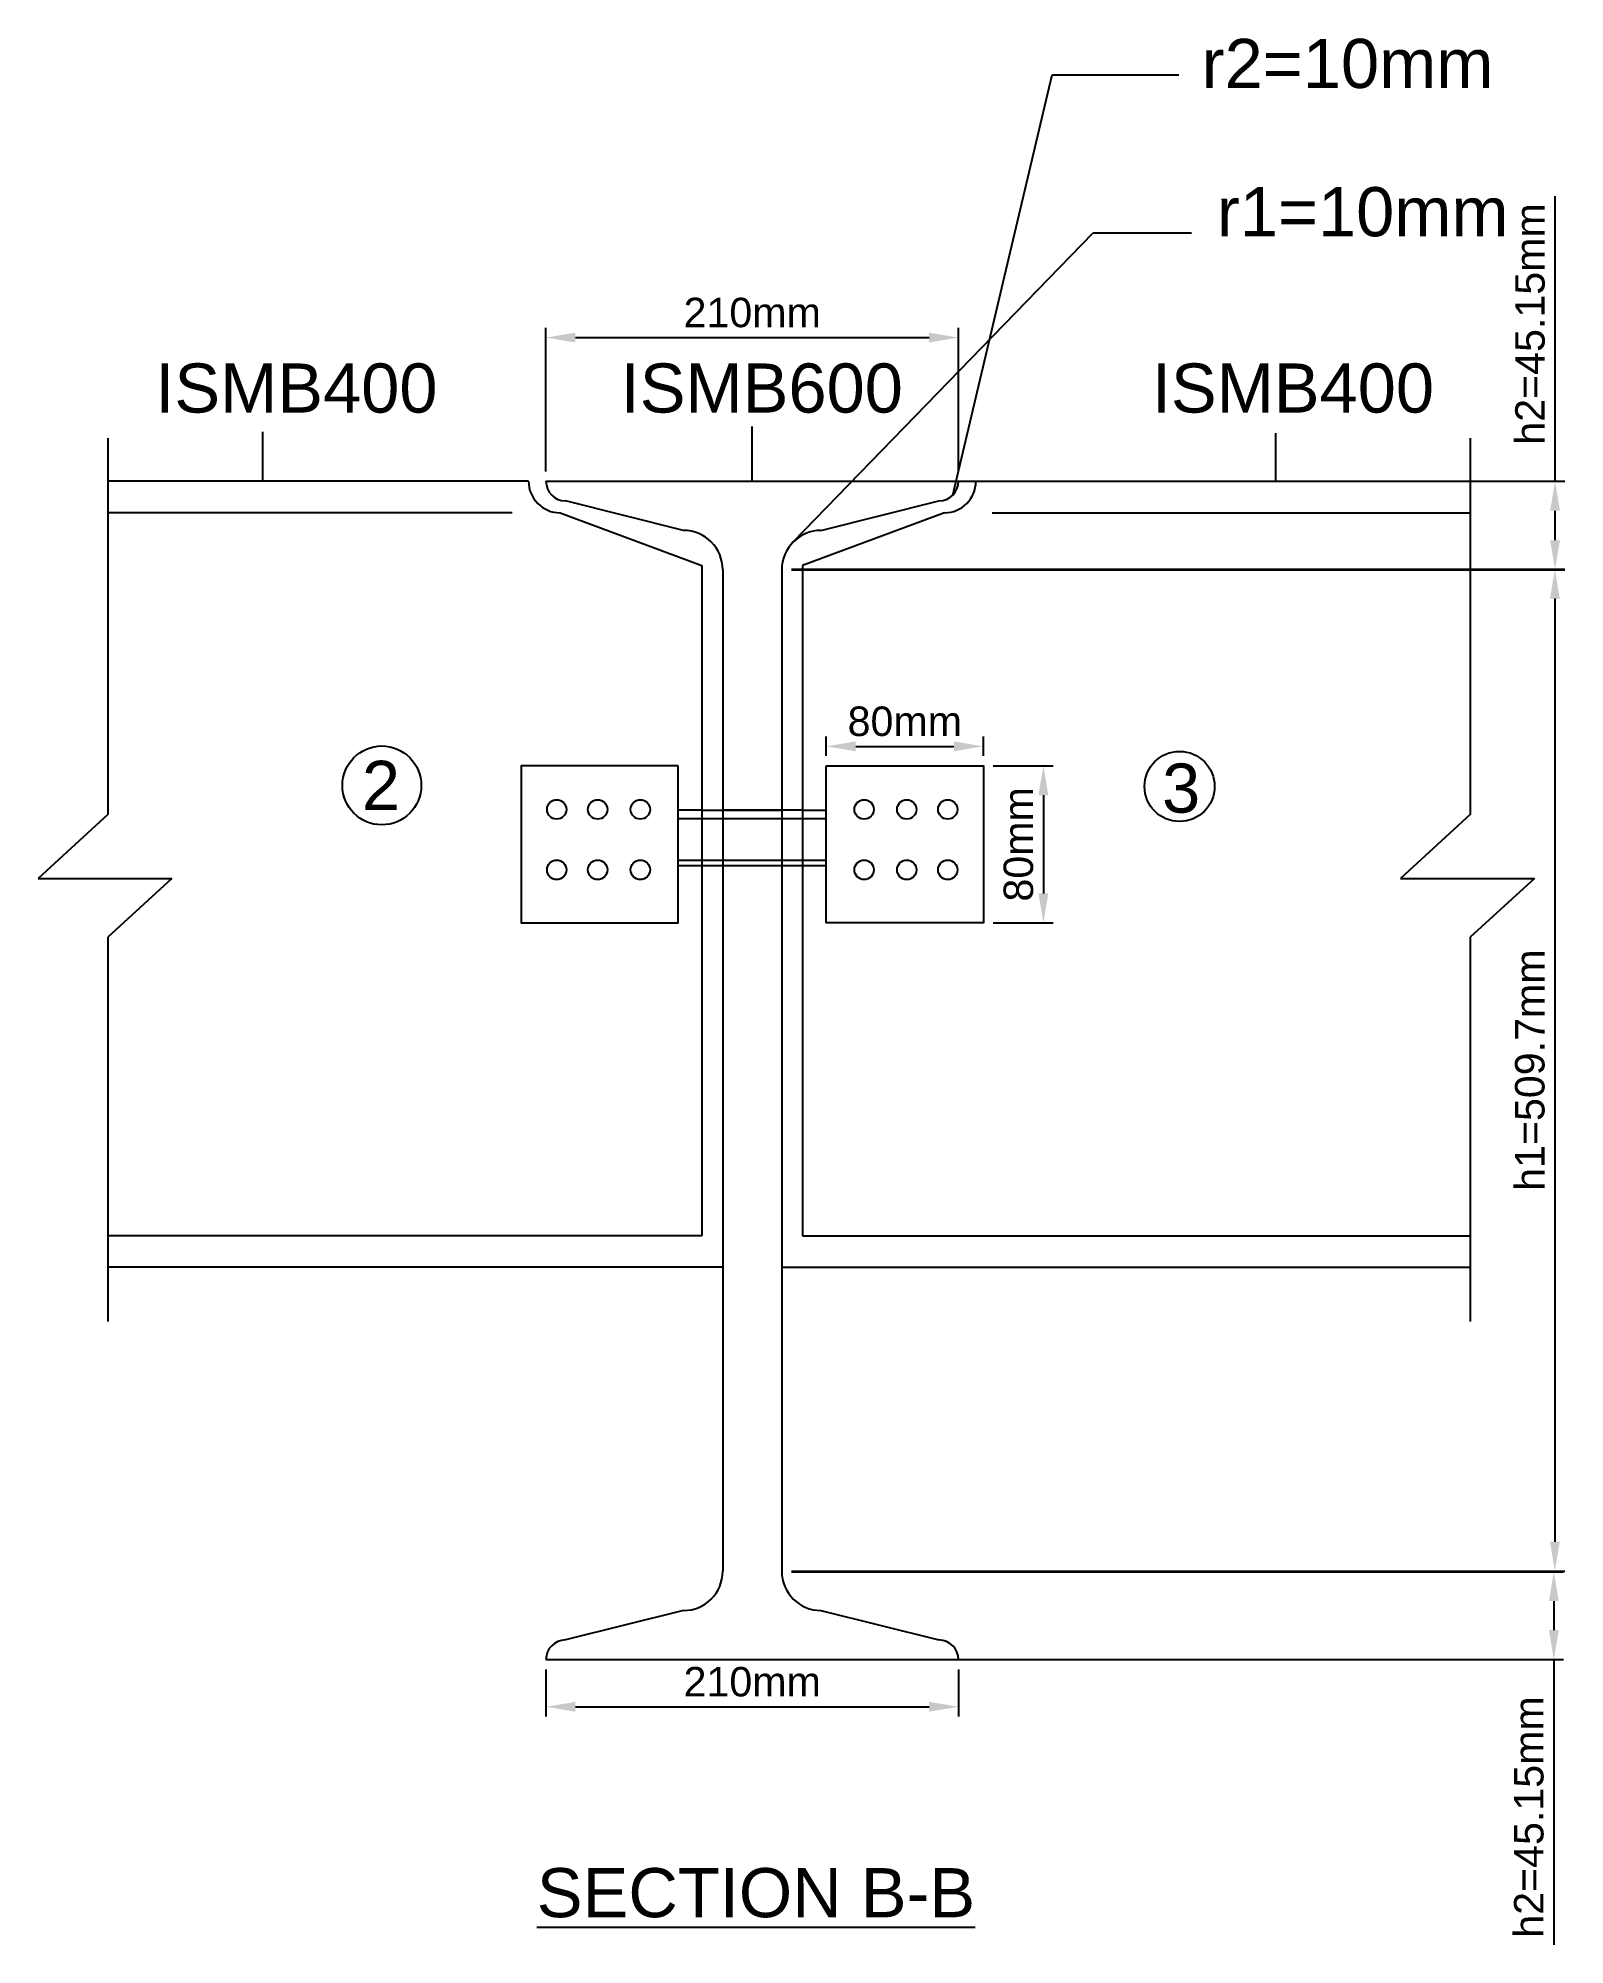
# Model space of a CAD drawing. Header units: millimetres. Extents: x 4190 to 13589, y 3809 to 5942.
# Drawn here: x 12812 to 13589, y 3809 to 4780 of the extents above.
import ezdxf

# ---------------------------------------------------------------- set-up
doc = ezdxf.new("R2010")
doc.units = ezdxf.units.MM
doc.styles.get("Standard").update_dxf_attribs({"font": 'arial.ttf'})
doc.dimstyles.new('ISO-25', dxfattribs={"dimtxt": 2.5, "dimasz": 2.5, "dimexe": 1.25, "dimexo": 0.625, "dimtad": 1, "dimtxsty": 'Standard', "dimcen": 2.5, "dimadec": 0, "dimazin": 0, "dimtfac": 1, "dimtmove": 0, "dimatfit": 3, "dimfxl": 1, "dimarcsym": 0})

# ---------------------------------------------------------------- blocks, each defined once
blk = doc.blocks.new('*D7')
at = {"color": 0, "lineweight": -2, "transparency": 16777216}
for p, q in [((13584.33, 4554.18), (13584.33, 4699.34)), ((13195.71, 4554.18), (13589.33, 4554.18)), ((13584.33, 4524.18), (13584.33, 4539.18)), ((13195.71, 4509.18), (13589.33, 4509.18))]:
    blk.add_line(p, q, dxfattribs=at)
at = {"color": 0, "transparency": 16777216}
for points in [[(13581.83, 4539.18), (13586.83, 4539.18), (13584.33, 4554.18)], [(13581.83, 4524.18), (13586.83, 4524.18), (13584.33, 4509.18)]]:
    blk.add_solid(points, dxfattribs=at)
at = {"layer": 'Defpoints', "color": 0, "transparency": 16777216}
for p in [(13190.71, 4554.18), (13584.33, 4554.18), (13190.71, 4509.18)]:
    blk.add_point(p, dxfattribs=at)
at = {"color": 0, "transparency": 16777216, "insert": (13571.67, 4634.26), "char_height": 15, "attachment_point": 5, "rotation": 90}
blk.add_mtext('h2=45.15mm', dxfattribs=at)
blk = doc.blocks.new('*D8')
at = {"color": 0, "lineweight": -2, "transparency": 16777216}
for p, q in [((13195.72, 4509.5), (13589.24, 4509.5)), ((13584.24, 4494.5), (13584.24, 4014.48)), ((13195.71, 3999.48), (13589.24, 3999.48))]:
    blk.add_line(p, q, dxfattribs=at)
at = {"color": 0, "transparency": 16777216}
for points in [[(13581.74, 4494.5), (13586.74, 4494.5), (13584.24, 4509.5)], [(13581.74, 4014.48), (13586.74, 4014.48), (13584.24, 3999.48)]]:
    blk.add_solid(points, dxfattribs=at)
at = {"layer": 'Defpoints', "color": 0, "transparency": 16777216}
for p in [(13190.72, 4509.5), (13190.71, 3999.48), (13584.24, 3999.48)]:
    blk.add_point(p, dxfattribs=at)
at = {"color": 0, "transparency": 16777216, "insert": (13571.58, 4254.49), "char_height": 15, "attachment_point": 5, "rotation": 90}
blk.add_mtext('h1=509.7mm', dxfattribs=at)
blk = doc.blocks.new('*D9')
at = {"color": 0, "lineweight": -2, "transparency": 16777216}
for p, q in [((13195.71, 3999.24), (13588.71, 3999.24)), ((13583.71, 3984.24), (13583.71, 3969.48)), ((13195.71, 3954.48), (13588.71, 3954.48)), ((13583.71, 3954.48), (13583.71, 3809.31))]:
    blk.add_line(p, q, dxfattribs=at)
at = {"color": 0, "transparency": 16777216}
for points in [[(13581.21, 3984.24), (13586.21, 3984.24), (13583.71, 3999.24)], [(13581.21, 3969.48), (13586.21, 3969.48), (13583.71, 3954.48)]]:
    blk.add_solid(points, dxfattribs=at)
at = {"layer": 'Defpoints', "color": 0, "transparency": 16777216}
for p in [(13190.71, 3999.24), (13190.71, 3954.48), (13583.71, 3954.48)]:
    blk.add_point(p, dxfattribs=at)
at = {"color": 0, "transparency": 16777216, "insert": (13571.05, 3874.39), "char_height": 15, "width": 85.764, "attachment_point": 5, "rotation": 90}
blk.add_mtext('h2=45.15mm', dxfattribs=at)
blk = doc.blocks.new('*D10')
at = {"color": 0, "lineweight": -2, "transparency": 16777216}
for p, q in [((13070.71, 4559.18), (13070.71, 4632.34)), ((13280.71, 4559.18), (13280.71, 4632.34)), ((13085.71, 4627.34), (13265.71, 4627.34))]:
    blk.add_line(p, q, dxfattribs=at)
at = {"color": 0, "transparency": 16777216}
for points in [[(13085.71, 4629.84), (13085.71, 4624.84), (13070.71, 4627.34)], [(13265.71, 4629.84), (13265.71, 4624.84), (13280.71, 4627.34)]]:
    blk.add_solid(points, dxfattribs=at)
at = {"layer": 'Defpoints', "color": 0, "transparency": 16777216}
for p in [(13280.71, 4627.34), (13070.71, 4554.18), (13280.71, 4554.18)]:
    blk.add_point(p, dxfattribs=at)
at = {"color": 0, "transparency": 16777216, "insert": (13175.71, 4640), "char_height": 15, "attachment_point": 5}
blk.add_mtext('210mm', dxfattribs=at)
blk = doc.blocks.new('*D6')
at = {"color": 0, "lineweight": -2, "transparency": 16777216}
for p, q in [((13070.71, 3949.48), (13070.71, 3925.49)), ((13280.71, 3949.48), (13280.71, 3925.49)), ((13085.71, 3930.49), (13265.71, 3930.49))]:
    blk.add_line(p, q, dxfattribs=at)
at = {"color": 0, "transparency": 16777216}
for points in [[(13085.71, 3932.99), (13085.71, 3927.99), (13070.71, 3930.49)], [(13265.71, 3932.99), (13265.71, 3927.99), (13280.71, 3930.49)]]:
    blk.add_solid(points, dxfattribs=at)
at = {"layer": 'Defpoints', "color": 0, "transparency": 16777216}
for p in [(13070.71, 3954.48), (13280.71, 3954.48), (13280.71, 3930.49)]:
    blk.add_point(p, dxfattribs=at)
at = {"color": 0, "transparency": 16777216, "insert": (13175.71, 3943.15), "char_height": 15, "attachment_point": 5}
blk.add_mtext('210mm', dxfattribs=at)
blk = doc.blocks.new('*D11')
at = {"color": 0, "lineweight": -2, "transparency": 16777216}
for p, q in [((13298.37, 4409.41), (13328.91, 4409.41)), ((13323.91, 4394.41), (13323.91, 4344.41)), ((13298.37, 4329.41), (13328.91, 4329.41))]:
    blk.add_line(p, q, dxfattribs=at)
at = {"color": 0, "transparency": 16777216}
for points in [[(13321.41, 4394.41), (13326.41, 4394.41), (13323.91, 4409.41)], [(13321.41, 4344.41), (13326.41, 4344.41), (13323.91, 4329.41)]]:
    blk.add_solid(points, dxfattribs=at)
at = {"layer": 'Defpoints', "color": 0, "transparency": 16777216}
for p in [(13293.37, 4409.41), (13293.37, 4329.41), (13323.91, 4329.41)]:
    blk.add_point(p, dxfattribs=at)
at = {"color": 0, "transparency": 16777216, "insert": (13311.25, 4369.41), "char_height": 15, "attachment_point": 5, "rotation": 90}
blk.add_mtext('80mm', dxfattribs=at)
blk = doc.blocks.new('*D12')
at = {"color": 0, "lineweight": -2, "transparency": 16777216}
for p, q in [((13213.37, 4414.41), (13213.37, 4424.3)), ((13228.37, 4419.3), (13278.37, 4419.3)), ((13293.37, 4414.41), (13293.37, 4424.3))]:
    blk.add_line(p, q, dxfattribs=at)
at = {"color": 0, "transparency": 16777216}
for points in [[(13228.37, 4421.8), (13228.37, 4416.8), (13213.37, 4419.3)], [(13278.37, 4421.8), (13278.37, 4416.8), (13293.37, 4419.3)]]:
    blk.add_solid(points, dxfattribs=at)
at = {"layer": 'Defpoints', "color": 0, "transparency": 16777216}
for p in [(13293.37, 4419.3), (13213.37, 4409.41), (13293.37, 4409.41)]:
    blk.add_point(p, dxfattribs=at)
at = {"color": 0, "transparency": 16777216, "insert": (13253.37, 4431.96), "char_height": 15, "attachment_point": 5}
blk.add_mtext('80mm', dxfattribs=at)

msp = doc.modelspace()

# ---------------------------------------------------------------- linework, layer by layer
for p, q in [((13277.784, 4547.105), (13328.395, 4761.022)), ((13328.395, 4761.022), (13392.818, 4761.022)), ((13196.571, 4523.318), (13349.172, 4680.589)), ((13349.172, 4680.589), (13399.222, 4680.589)), ((13175.713, 4554.176), (13175.713, 4582.04)), ((12847.731, 4576.091), (12847.731, 4384.63)), ((12926.685, 4554.176), (12926.685, 4579.402)), ((13442.301, 4554.176), (13442.301, 4578.686)), ((13541.17, 4576.091), (13541.17, 4384.63)), ((13061.874, 4554.176), (12847.731, 4554.176)), ((13070.713, 4554.176), (13280.713, 4554.176)), ((13070.713, 4554.176), (13280.713, 4554.176)), ((13289.552, 4554.176), (13541.17, 4554.176)), ((13140.713, 4529.176), (13080.713, 4544.176)), ((13210.713, 4529.176), (13270.713, 4544.176)), ((13053.52, 4538.176), (12847.731, 4538.176)), ((13077.874, 4538.176), (13150.057, 4511.369)), ((13273.552, 4538.176), (13201.369, 4511.369)), ((13297.907, 4538.176), (13541.17, 4538.176)), ((13150.057, 4511.369), (13150.057, 4170.176)), ((13160.713, 4509.176), (13160.713, 3999.476)), ((13190.713, 4509.176), (13190.713, 3999.476)), ((13201.369, 4511.369), (13201.369, 4170.176)), ((13150.057, 4386.762), (13138.057, 4386.762)), ((13150.057, 4386.762), (13138.057, 4386.762)), ((13150.057, 4386.762), (13190.713, 4386.762)), ((13201.369, 4386.762), (13160.713, 4386.762)), ((13201.369, 4386.762), (13213.369, 4386.762)), ((12847.731, 4384.63), (12812.249, 4352.01)), ((13138.057, 4382.612), (13213.369, 4382.612)), ((13541.17, 4384.63), (13505.688, 4352.01)), ((13138.057, 4361.353), (13213.369, 4361.353)), ((13138.057, 4358.628), (13213.369, 4358.628)), ((12812.249, 4352.01), (12880.374, 4352.01)), ((12880.374, 4352.01), (12847.731, 4322.227)), ((13505.688, 4352.01), (13573.814, 4352.01)), ((13573.814, 4352.01), (13541.17, 4322.227)), ((12847.731, 4322.227), (12847.731, 4126.511)), ((13541.17, 4322.227), (13541.17, 4126.511)), ((13150.057, 4170.176), (12847.731, 4170.176)), ((13201.369, 4170.176), (13541.17, 4170.176)), ((13160.713, 4154.176), (12847.731, 4154.176)), ((13190.713, 4154.176), (13541.17, 4154.176)), ((13140.713, 3979.476), (13080.713, 3964.476)), ((13210.713, 3979.476), (13270.713, 3964.476)), ((13070.713, 3954.476), (13280.713, 3954.476))]:
    msp.add_line(p, q)
for points in [[(13138.057, 4409.414), (13058.057, 4409.414), (13058.057, 4329.414), (13138.057, 4329.414)], [(13213.369, 4409.414), (13293.369, 4409.414), (13293.369, 4329.414), (13213.369, 4329.414)]]:
    msp.add_lwpolyline(points, close=True)
for centre, radius in [((12987.175, 4399.409), 20.072), ((13393.225, 4398.893), 17.845), ((13076.196, 4387.179), 4.942), ((13097.061, 4387.179), 4.942), ((13118.75, 4387.179), 4.942), ((13232.676, 4387.179), 4.942), ((13254.365, 4387.179), 4.942), ((13275.23, 4387.179), 4.942), ((13076.196, 4356.453), 4.942), ((13097.061, 4356.453), 4.942), ((13118.75, 4356.453), 4.942), ((13232.676, 4356.453), 4.942), ((13254.365, 4356.453), 4.942), ((13275.23, 4356.453), 4.942)]:
    msp.add_circle(centre, radius)
for centre, radius, start, end in [((13077.874, 4554.176), 16, 180, 270), ((13080.713, 4554.176), 10, 180, 270), ((13270.713, 4554.176), 10, 270, 0), ((13273.552, 4554.176), 16, 270, 0), ((13140.713, 4509.176), 20, 0, 90), ((13210.713, 4509.176), 20, 90, 180), ((13140.713, 3999.476), 20, 270, 0), ((13210.713, 3999.476), 20, 180, 270), ((13080.713, 3954.476), 10, 90, 180), ((13270.713, 3954.476), 10, 0, 90)]:
    msp.add_arc(centre, radius, start, end)

# ---------------------------------------------------------------- texts
at = {"char_height": 25, "attachment_point": 1}
for s, width, insert in [('r2=10mm', 28.14372, (13404.503, 4779.367)), ('r1=10mm', 28.14372, (13412.216, 4703.896)), ('ISMB400', 28.14372, (12871.881, 4614.165)), ('ISMB600', 28.14372, (13108.756, 4614.165)), ('ISMB400', 28.14372, (13379.112, 4614.165)), ('2', 28.14372, (12977.038, 4411.943)), ('3', 28.14372, (13384.321, 4410.555)), ('{\\LSECTION B-B}', 282.04485, (13066.064, 3848.375))]:
    msp.add_mtext_dynamic_manual_height_columns(s, width=width, gutter_width=12.5, heights=[0], dxfattribs=dict(at, insert=insert))

# ---------------------------------------------------------------- dimensions: what is measured, and where the dimension line sits
dim = msp.add_linear_dim(base=(13584.332, 4554.176), p1=(13190.713, 4509.176), p2=(13190.713, 4554.176), angle=90, text='h2=45.15mm', dimstyle='ISO-25', override={"dimtxt": 15, "dimasz": 15, "dimexe": 5, "dimexo": 5, "dimgap": 5, "dimdsep": 46})
dim.commit()
dim.dimension.update_dxf_attribs({"geometry": '*D7', "text_midpoint": (13571.673, 4634.258)})
for base, p1, p2, picture, middle in [((13280.713, 4627.339), (13070.713, 4554.176), (13280.713, 4554.176), '*D10', (13175.713, 4639.997)), ((13293.369, 4419.304), (13213.369, 4409.414), (13293.369, 4409.414), '*D12', (13253.369, 4431.962)), ((13280.713, 3930.488), (13070.713, 3954.476), (13280.713, 3954.476), '*D6', (13175.713, 3943.147))]:
    dim = msp.add_linear_dim(base=base, p1=p1, p2=p2, text='<>mm', dimstyle='ISO-25', override={"dimtxt": 15, "dimasz": 15, "dimexe": 5, "dimexo": 5, "dimgap": 5, "dimdsep": 46})
    dim.commit()
    dim.dimension.update_dxf_attribs({"geometry": picture, "text_midpoint": middle})
for base, p1, p2, text, override, picture, middle in [((13584.237, 3999.476), (13190.716, 4509.498), (13190.713, 3999.476), 'h1=509.7mm', {"dimscale": 1, "dimtxt": 15, "dimasz": 15, "dimexe": 5, "dimexo": 5, "dimgap": 5, "dimdsep": 46}, '*D8', (13584.237, 4254.487)), ((13323.907, 4329.414), (13293.369, 4409.414), (13293.369, 4329.414), '<>mm', {"dimtxt": 15, "dimasz": 15, "dimexe": 5, "dimexo": 5, "dimgap": 5, "dimdsep": 46}, '*D11', (13323.907, 4369.414)), ((13583.712, 3954.476), (13190.715, 3999.236), (13190.715, 3954.476), 'h2=45.15mm', {"dimtxt": 15, "dimasz": 15, "dimexe": 5, "dimexo": 5, "dimgap": 5, "dimdsep": 46}, '*D9', (13583.712, 3874.394))]:
    dim = msp.add_linear_dim(base=base, p1=p1, p2=p2, angle=90, text=text, dimstyle='ISO-25', override=override)
    dim.commit()
    dim.dimension.update_dxf_attribs({"geometry": picture, "text_midpoint": middle, "dimtype": 160})

doc.saveas('drawing.dxf')
